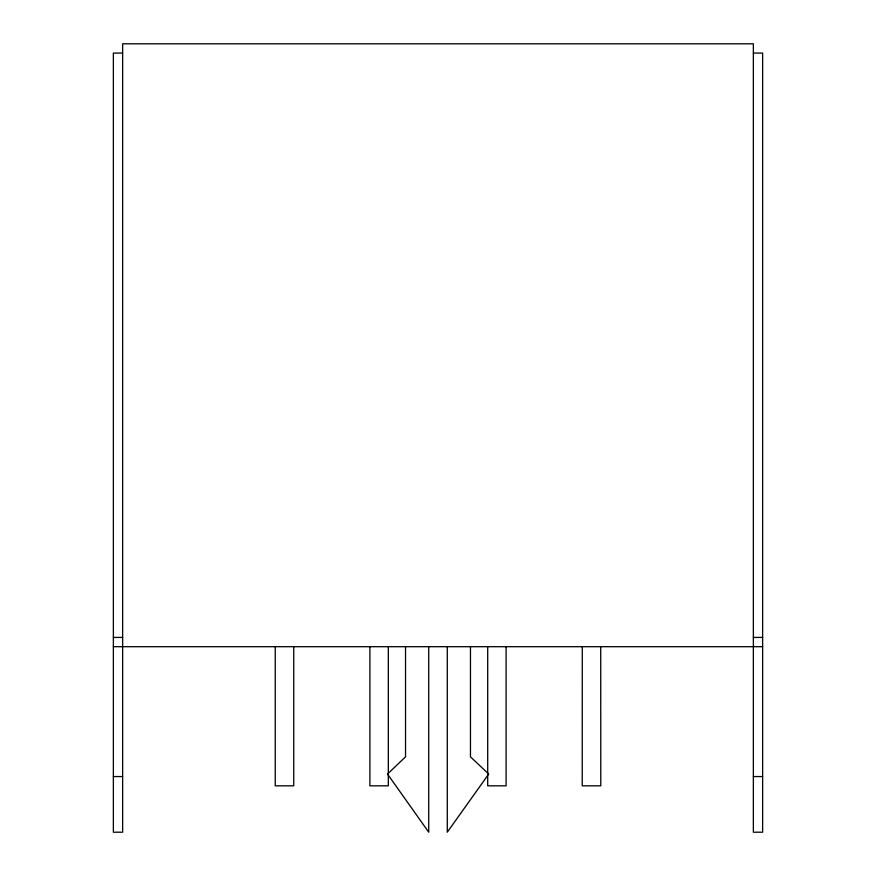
<?xml version="1.0" encoding="UTF-8"?>
<svg xmlns="http://www.w3.org/2000/svg" width="876" height="876" viewBox="0 0 876 876"><rect width="100%" height="100%" fill="white"/><g stroke="black" fill="none" stroke-linecap="round" stroke-linejoin="round"><path stroke-width="1.31" d="M753.36 646.696L753.984 646.378L753.36 646.378M122.64 53.075L113.365 53.075L113.365 832.2L122.64 832.2L122.64 43.8L753.36 43.8L753.36 832.2L762.635 832.2L762.635 53.075L753.36 53.075M113.365 637.421L122.64 637.421M753.36 637.421L762.635 637.421M113.365 646.696L762.635 646.696M113.365 776.552L122.64 776.552M753.36 776.552L762.635 776.552M600.728 646.696L600.783 785.827L582.233 785.827L582.288 646.696M506.098 646.696L506.098 785.827L487.702 785.827L487.702 646.696M470.467 646.696L470.467 756.842L488.709 774.045L447.275 832.2L447.275 646.696M428.725 646.696L428.725 832.2L387.51 774.045L405.533 756.842L405.533 646.696M388.32 646.696L388.32 785.827L369.891 785.827L369.891 646.696M293.745 646.696L293.745 785.827L275.239 785.827L275.239 646.696"/></g></svg>
